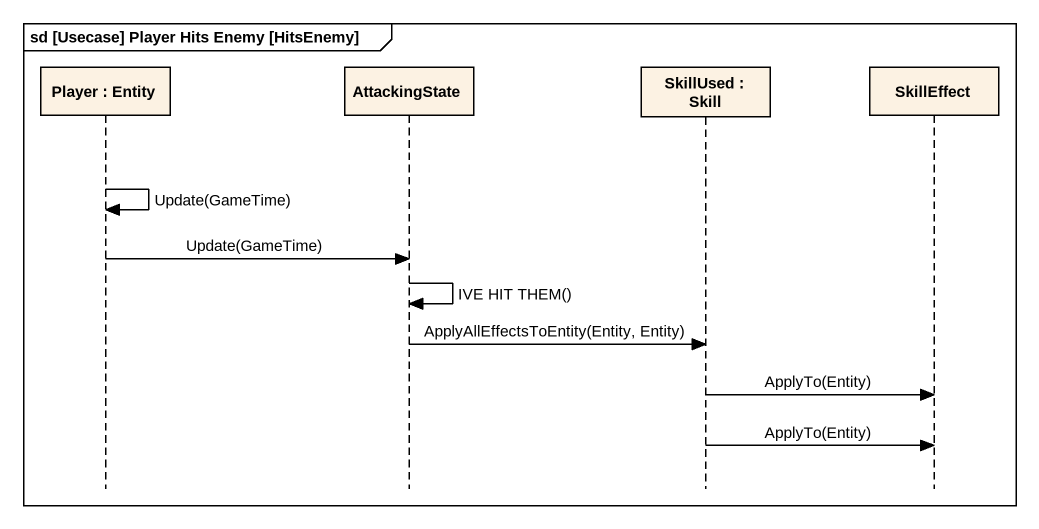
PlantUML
@startuml
mainframe sd [Usecase] Player Hits Enemy [HitsEnemy]
hide footbox
participant "Player : Entity" as Player
participant AttackingState
participant "SkillUsed : Skill" as SkillUsed
participant SkillEffect

Player -> Player : Update(GameTime)
Player -> AttackingState : Update(GameTime)
AttackingState -> AttackingState : IVE HIT THEM()
AttackingState -> SkillUsed : ApplyAllEffectsToEntity(Entity, Entity)
SkillUsed -> SkillEffect : ApplyTo(Entity)
SkillUsed -> SkillEffect : ApplyTo(Entity)
@enduml
